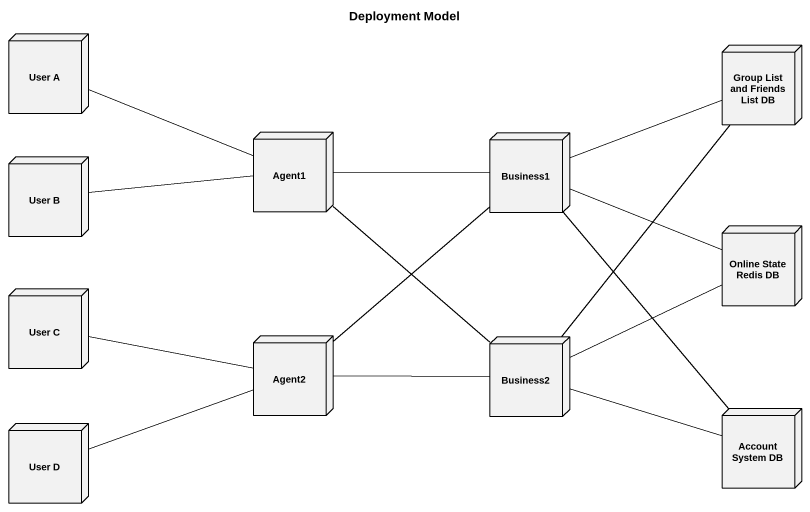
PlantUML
@startuml
title Deployment Model
node "User A" as User_A
node "Group List and Friends List DB" as Group_List_and_Friends_List
node "User B" as User_B
node Agent1
node Business1
node "Online State Redis DB" as Online_State_Redis_DB
node "User C" as User_C
node Agent2
node Business2
node "User D" as User_D
node "Account System DB" as Account_System_DB
User_B -right- Agent1
Agent1 -left- User_A
Agent1 -right- Business1
Agent1 -- Business2
Business1 -right- Group_List_and_Friends_List
Business1 -right- Online_State_Redis_DB
Business1 -- Account_System_DB
User_C -right- Agent2
Agent2 -up- Business1
Agent2 -right- Business2
Business2 -up- Group_List_and_Friends_List
Business2 -right- Online_State_Redis_DB
Business2 -right- Account_System_DB
User_D -right- Agent2
@enduml
